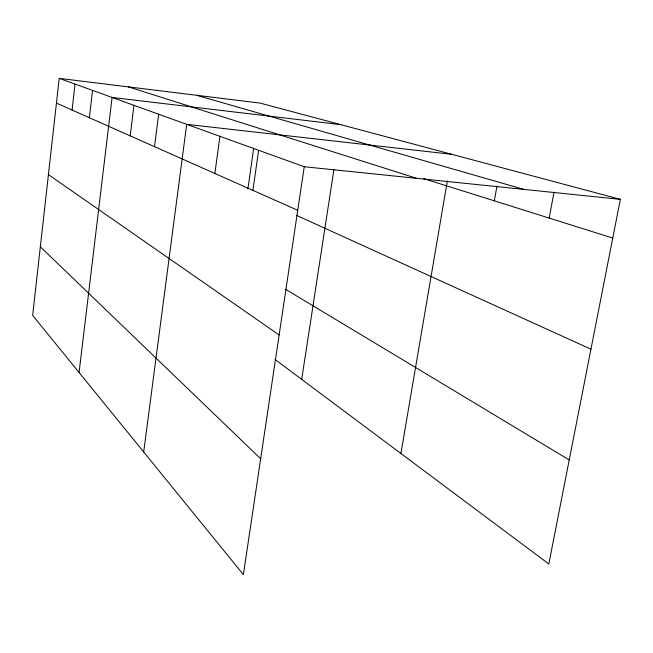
<?xml version="1.0" encoding="UTF-8"?>
<svg xmlns="http://www.w3.org/2000/svg" width="653" height="653" viewBox="0 0 653 653"><rect width="100%" height="100%" fill="white"/><g stroke="black" fill="none" stroke-linecap="round" stroke-linejoin="round"><path stroke-width="0.98" d="M59.211 78.376L32.65 315.399L243.381 574.624L304.241 166.727L59.211 78.376L260.065 103.084L620.35 199.353L548.814 563.98L275.011 359.444M72.067 110.039L75.038 84.082M89.363 117.72L92.563 90.4M79.078 372.512L112.087 97.444L340.817 124.658M130.192 135.857L133.955 105.329M154.516 146.664L158.63 114.226M143.684 451.982L186.693 124.348L451.876 154.337M214.861 173.469L219.922 136.33M247.911 189.027L253.699 148.117M252.915 190.382L258.621 150.28M301.694 379.377L333.961 169.29M400.901 453.484L447.354 180.889M494.329 200.838L496.957 186.032M549.181 218.086L554.022 192.121M304.241 166.727L620.35 199.353M196.643 95.281L523.828 189.394M423.691 178.636L612.751 238.076M128.421 86.89L416.655 178.334M56.444 103.092L297.744 210.29M296.503 215.359L590.949 349.192M285.483 289.246L569.22 459.941M48.428 174.629L279.133 334.989M40.339 246.793L260.669 458.773"/></g></svg>
